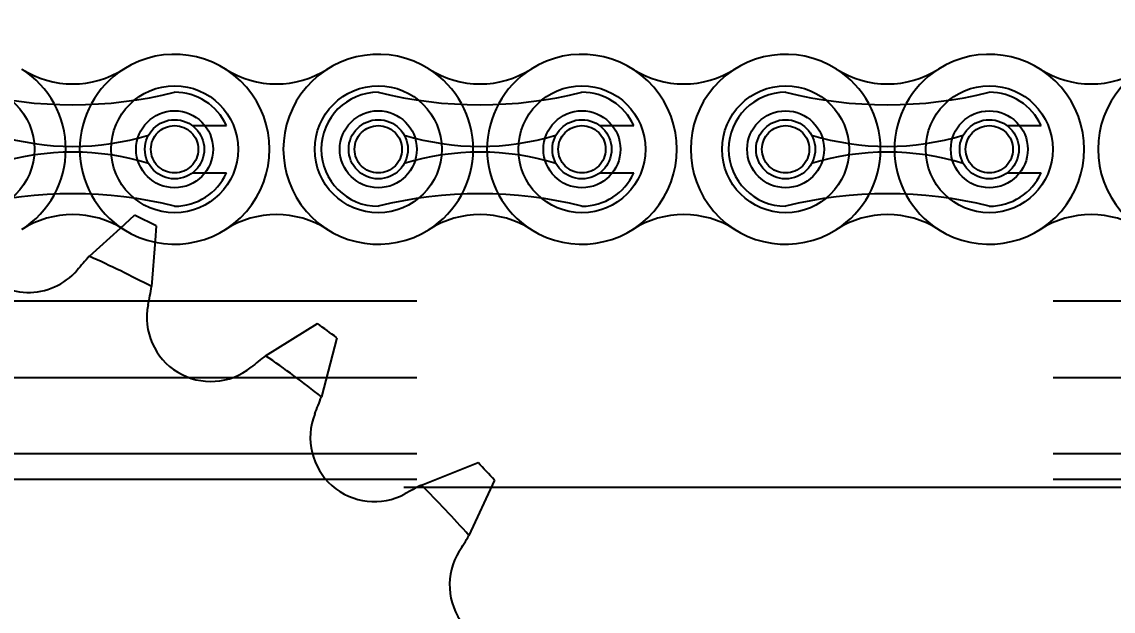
# Model space of a CAD drawing. Header units: metres. Extents: x 0 to 21025, y 0 to 14850.
# Drawn here: x 2108.3 to 2176.4, y 6374.9 to 6411.7 of the extents above; entities that cross this region are included whole.
import ezdxf

# ---------------------------------------------------------------- set-up
doc = ezdxf.new("R2010")
doc.units = ezdxf.units.M
doc.header["$LTSCALE"] = 25
doc.linetypes.add('HIDDEN2', pattern=[4.7625, 3.175, -1.5875])
for name, color, linetype in [('18_COTAS', 7, 'Continuous'), ('SL4', 4, 'Continuous'), ('ST1', 7, 'HIDDEN2')]:
    doc.layers.add(name, color=color, linetype=linetype)
doc.styles.add('ROMANS', font='ROMANS.SHX')
doc.dimstyles.new('25___1-25', dxfattribs={"dimscale": 25, "dimtxt": 2.5, "dimasz": 2, "dimexe": 1.5, "dimexo": 1, "dimgap": 0.5, "dimtad": 1, "dimzin": 12, "dimtxsty": 'ROMANS', "dimcen": 0, "dimclrd": 256, "dimclre": 256, "dimclrt": 3, "dimazin": 3, "dimtfac": 1, "dimtmove": 0, "dimatfit": 0, "dimfxl": 1, "dimlwd": -1, "dimlwe": -1, "dimarcsym": 0})

# ---------------------------------------------------------------- blocks, each defined once
blk = doc.blocks.new('*D13')
at = {"layer": '18_COTAS', "transparency": 16777216}
for p, q in [((2083.564, 6357.865), (2083.564, 7037.945)), ((6382.514, 6357.865), (6382.514, 7037.945)), ((2133.564, 7000.445), (6332.514, 7000.445))]:
    blk.add_line(p, q, dxfattribs=at)
for points in [[(2133.564, 7008.778), (2133.564, 6992.112), (2083.564, 7000.445)], [(6332.514, 7008.778), (6332.514, 6992.112), (6382.514, 7000.445)]]:
    blk.add_solid(points, dxfattribs=at)
at = {"layer": 'Defpoints', "color": 0, "transparency": 16777216}
for p in [(6382.514, 7000.445), (2083.564, 6332.865), (6382.514, 6332.865)]:
    blk.add_point(p, dxfattribs=at)
at = {"layer": '18_COTAS', "color": 3, "transparency": 16777216, "insert": (4233.039, 7050.147), "char_height": 62.5, "attachment_point": 5, "style": 'ROMANS'}
blk.add_mtext('4298,95', dxfattribs=at)

msp = doc.modelspace()

# ---------------------------------------------------------------- linework, layer by layer
at = {"layer": 'SL4'}
for p, q in [((2112.515, 6397.037), (2114.454, 6398.794)), ((2116.61, 6398.009), (2116.397, 6395.14)), ((2123.508, 6390.836), (2126.735, 6392.845)), ((2127.943, 6391.956), (2126.989, 6388.277)), ((2133.217, 6382.773), (2136.751, 6384.172)), ((2137.781, 6383.082), (2136.185, 6379.633))]:
    msp.add_line(p, q, dxfattribs=at)
for centre, radius in [((2117.831, 6403.705), 2.399), ((2130.531, 6403.705), 2.399), ((2143.231, 6403.705), 2.399), ((2155.931, 6403.705), 2.398), ((2168.631, 6403.705), 2.398)]:
    msp.add_circle(centre, radius, dxfattribs=at)
for centre, radius, start, end in [((2117.831, 6403.705), 5.92, 237.56669, 122.43331), ((2130.531, 6403.705), 5.92, 57.56669, 302.43331), ((2143.231, 6403.705), 5.92, 237.56669, 122.43331), ((2155.931, 6403.705), 5.92, 57.56669, 302.43331), ((2168.631, 6403.705), 5.92, 237.56669, 122.43331), ((2181.331, 6403.705), 5.92, 57.56669, 302.43331), ((2111.481, 6413.698), 5.92, 237.56669, 302.43331), ((2124.181, 6413.698), 5.92, 237.56669, 302.43331), ((2136.881, 6413.698), 5.92, 237.56669, 302.43331), ((2149.581, 6413.698), 5.92, 237.56669, 302.43331), ((2162.281, 6413.698), 5.92, 237.56669, 302.43331), ((2174.981, 6413.698), 5.92, 237.56669, 302.43331), ((2111.481, 6393.712), 5.92, 57.56669, 122.43331), ((2124.181, 6393.712), 5.92, 57.56669, 122.43331), ((2136.881, 6393.712), 5.92, 57.56669, 122.43331), ((2149.581, 6393.712), 5.92, 57.56669, 122.43331), ((2162.281, 6393.712), 5.92, 57.56669, 122.43331), ((2174.981, 6393.712), 5.92, 57.56669, 122.43331), ((2127.912, 6382.875), 20.92, 137.39148, 140.56876), ((2083.564, 6332.865), 70.4, 62.20104, 65.71778), ((2108.733, 6398.784), 4, 217.60161, 319.03223), ((2095.762, 6398.583), 20.92, 347.35006, 350.52734), ((2120.099, 6393.231), 4, 168.88659, 308.74651), ((2083.564, 6332.865), 73.9, 53.0922, 54.25519), ((2136.129, 6374.152), 20.92, 127.10577, 130.28304), ((2083.564, 6332.865), 70.4, 51.91533, 55.43206), ((2107.3, 6395.349), 20.92, 337.06435, 340.24162), ((2130.291, 6385.737), 4, 158.60088, 298.4608), ((2083.564, 6332.865), 73.9, 42.80648, 43.96948), ((2142.656, 6364.103), 20.92, 116.82005, 119.99733), ((2083.564, 6332.865), 70.4, 41.62961, 45.14635), ((2118.076, 6390.107), 20.92, 326.77863, 329.95591), ((2138.98, 6376.544), 4, 148.31516, 288.17508)]:
    msp.add_arc(centre, radius, start, end, dxfattribs=at)
at = {"layer": 'ST1'}
for p, q in [((2118.938, 6405.181), (2121.061, 6405.181)), ((2144.338, 6405.181), (2146.461, 6405.181)), ((2169.738, 6405.181), (2171.861, 6405.181)), ((2118.938, 6402.229), (2121.061, 6402.229)), ((2144.338, 6402.229), (2146.461, 6402.229)), ((2169.738, 6402.229), (2171.861, 6402.229)), ((2114.454, 6398.794), (2115.331, 6399.589)), ((2116.679, 6398.931), (2116.61, 6398.009)), ((2251.996, 6394.228), (1951.996, 6394.228)), ((2251.996, 6389.465), (1951.996, 6389.465)), ((2251.996, 6384.708), (1961.996, 6384.708)), ((2251.996, 6383.115), (1990.096, 6383.115)), ((2211.496, 6382.615), (1992.496, 6382.615))]:
    msp.add_line(p, q, dxfattribs=at)
for centre, radius in [((2105.131, 6403.705), 3.96), ((2117.831, 6403.705), 3.96), ((2130.531, 6403.705), 3.96), ((2143.231, 6403.705), 3.96), ((2155.931, 6403.705), 3.96), ((2168.631, 6403.705), 3.96), ((2117.831, 6403.705), 1.845), ((2130.531, 6403.705), 1.845), ((2143.231, 6403.705), 1.845), ((2155.931, 6403.705), 1.845), ((2168.631, 6403.705), 1.845), ((2117.831, 6403.705), 1.476), ((2130.531, 6403.705), 1.476), ((2143.231, 6403.705), 1.476), ((2155.931, 6403.705), 1.476), ((2168.631, 6403.705), 1.476)]:
    msp.add_circle(centre, radius, dxfattribs=at)
for centre, radius, start, end in [((2105.131, 6403.705), 5.92, 302.43324, 57.56676), ((2117.831, 6403.705), 5.92, 122.43328, 237.56672), ((2130.531, 6403.705), 5.92, 302.43328, 57.56676), ((2143.231, 6403.705), 5.92, 122.43328, 237.56672), ((2155.931, 6403.705), 5.92, 302.43324, 57.56676), ((2168.631, 6403.705), 5.92, 122.43328, 237.56672), ((2111.481, 6432.802), 26.322, 256.04015, 283.95985), ((2117.831, 6403.705), 3.552, 24.55336, 90), ((2130.531, 6403.705), 3.552, 90, 270), ((2136.881, 6432.802), 26.322, 256.04015, 283.95985), ((2143.231, 6403.705), 3.552, 24.55336, 90), ((2155.931, 6403.705), 3.552, 90, 270), ((2162.281, 6432.802), 26.322, 256.04015, 283.95985), ((2168.631, 6403.705), 3.552, 24.55336, 90), ((2111.481, 6420.058), 16.175, 252.993, 287.007), ((2136.881, 6420.058), 16.175, 252.993, 287.007), ((2162.281, 6420.058), 16.175, 252.993, 287.007), ((2111.481, 6387.353), 16.175, 72.993, 107.007), ((2136.881, 6387.353), 16.175, 72.993, 107.007), ((2162.281, 6387.353), 16.175, 72.993, 107.007), ((2117.831, 6403.705), 3.552, 270, 335.44664), ((2143.231, 6403.705), 3.552, 270, 335.44664), ((2168.631, 6403.705), 3.552, 270, 335.44664), ((2111.481, 6374.609), 26.322, 76.04015, 103.95985), ((2136.881, 6374.609), 26.322, 76.04015, 103.95985), ((2162.281, 6374.609), 26.322, 76.04015, 103.95985), ((2083.564, 6332.865), 73.9, 63.37791, 64.54091)]:
    msp.add_arc(centre, radius, start, end, dxfattribs=at)

# ---------------------------------------------------------------- dimensions: what is measured, and where the dimension line sits
at = {"layer": '18_COTAS'}
dim = msp.add_linear_dim(base=(6382.514, 7000.445), p1=(2083.564, 6332.865), p2=(6382.514, 6332.865), dimstyle='25___1-25', dxfattribs=at)
dim.commit()
dim.dimension.update_dxf_attribs({"geometry": '*D13', "text_midpoint": (4233.039, 7050.147)})

doc.saveas('drawing.dxf')
